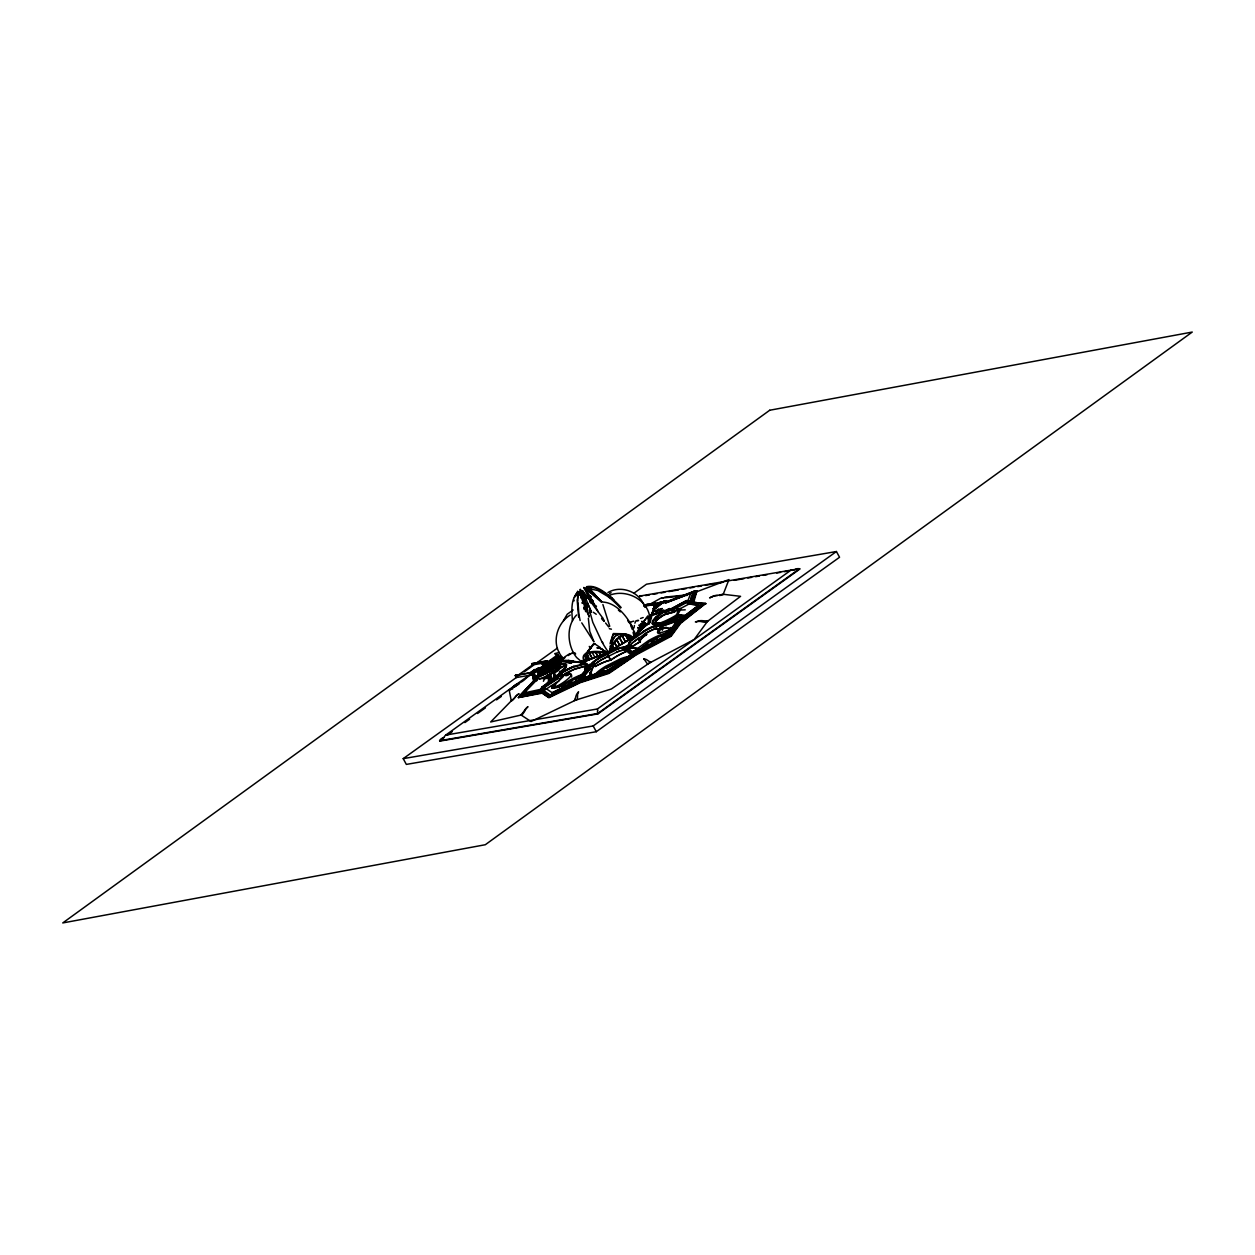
<?xml version="1.0" encoding="UTF-8"?>
<svg xmlns="http://www.w3.org/2000/svg" width="1255" height="1255" viewBox="0 0 1255 1255"><rect width="100%" height="100%" fill="white"/><g stroke="black" fill="none" stroke-linecap="round" stroke-linejoin="round"><path stroke-width="1.5" d="M588.344 618.244L589.74 631.312L593.866 641.509M577.269 595.011L577.3 592.501C570.492 600.078 571.778 611.514 572.453 620.896M578.053 602.604L578.822 613.648A86.438 63.55 74.7 0 0 580.139 620.535M591.607 665.275L590.336 668.586L585.912 670.358L579.841 677.167L579.983 679.661L580.108 677.669L584.312 675.959L590.07 669.307L589.677 667.095L592.329 662.656A20.472 4.22 -28.5 0 1 598.776 657.981L617.005 648.819A20.472 4.22 -28.5 0 1 623.013 647.219L627.422 649.886M585.912 670.358C584.893 666.295 592.47 667.393 591.795 663.362A19.892 4.094 -28.5 0 1 600.486 657.071L607.938 653.071M592.658 666.985L592.642 667.864L593.176 665.887A19.892 4.094 -28.5 0 1 601.867 659.597L618.386 651.361A20.472 4.22 -28.5 0 1 619.782 650.874M652.867 614.605L654.247 614.181A20.472 4.22 -28.5 0 0 661.918 611.044L665.825 610.385M579.104 595.074L579.245 592.282L577.143 600.031L578.665 617.131M577.535 594.101L577.708 591.372L574.476 597.505M585.505 611.452L586.43 604.534M585.85 611.593L586.007 609.553M586.242 611.483L586.807 606.306M602.855 649.87L606.808 652.647L585.85 661.15L586.399 654.796M649.776 622.857L649.212 614.26A24.582 22.778 30.2 0 0 647.062 608.785C640.113 596.047 623.28 590.038 609.773 595.152M574.037 600.91L574.115 600.11M634.01 627.955L634.418 625.508M585.818 659.769L585.96 661.024L606.981 652.992C600.094 650.435 577.347 649.494 584.532 662.091C586.932 661.934 585.144 655.549 585.96 658.53M610.463 645.478L610.401 650.843M585.96 609.82L586.195 607.797M648.098 623.625L650.09 622.009L655.33 603.937L654.624 604.518M629.963 636.552L631.987 637.948L610.322 650.812C609.836 644.239 623.311 627.39 633.21 637.634L610.448 650.545L610.542 646.749M610.024 651.423L610.793 650.968L609.883 649.29L610.024 651.423C612.534 643.297 622.715 629.116 632.708 638.168M610.51 646.027L611.138 651.078M586.148 608.095L586.462 606.087M589.223 659.612C586.116 646.231 586.226 660.742 585.975 656.145M649.29 622.668L655.22 603.137L653.981 604.188M610.118 643.862L610.275 643.031M584.265 609.193L585.505 604.8M584.391 609.663L585.379 606.447M584.673 609.397L584.987 607.906M586.414 606.416L586.822 604.424M610.385 642.372L613.287 633.571L624.739 633.791M611.012 642.168L611.624 639.595M586.132 655.957L586.697 653.73M554.177 678.924L561.361 671.127A20.472 4.22 -28.5 0 0 565.88 666.985L566.366 664.319L563.432 663.471M558.93 674.28L559.714 672.162M565.252 666.217A19.892 4.094 -28.5 0 0 556.922 668.554L558.161 666.311M662.42 630.214L660.585 626.841L657.416 632.285A19.892 4.094 -28.5 0 0 669.684 629.618M658.106 633.555L661.275 628.112A19.892 4.094 -28.5 0 1 662.248 627.265M543.792 688.76L544.325 686.877L562.067 674.484L556.436 676.759L558.553 676.743M555.871 682.955L555.055 685.544L552.467 687.05L563.134 676.68M584.312 607.938L585.222 605.051M541.564 690.564L540.811 689.168L541.925 686.893L555.636 678.155L556.169 676.257L559.369 674.139M541.674 688.791L542.207 686.893M557.738 678.124L558.287 676.241C568.311 671.315 554.82 674.029 562.067 674.484M543.964 690.532L559.118 680.665L559.652 678.767L565.503 673.621A20.472 4.22 -28.5 0 1 573.739 669.448L586.571 665.683M613.083 634.873L612.016 638.199M555.589 682.971L555.055 685.544L552.749 687.05M648.176 616.676C642.434 621.084 637.618 633.869 635.658 635.877L639.595 626.998L647.784 615.938L648.976 623.939L648.364 616.754M585.112 606.714L585.881 605.067M634.905 623.186L635.799 620.896M554.663 667.786L556.875 663.738A19.892 4.094 -28.5 0 0 561.675 661.134M554.867 667.691L557.251 665.197M557.471 668.099L556.028 670.311M563.432 620.723L567.244 614.228L573.159 609.993M552.059 668.68L536.889 675.739L536.105 677.7L536.889 675.739L551.682 669.009L554.286 666.421M535.65 677.873C542.066 675.206 548.702 672.758 553.204 668.288M524.072 693.121L537.077 679.598C537.783 682.516 531.179 679.551 536.685 679.284L536.058 678.155L550.867 671.409L552.341 667.299M546.913 676.241L548.184 675.661L546.96 677.778C546.678 673.747 552.247 675.598 552.624 671.707L554.585 670.813M551.839 673.637L552.624 671.707M553.596 670.045L551.776 672.131M678.657 609.444L676.084 616.064L682.61 616.832M679.222 615.421L678.045 613.695L679.457 610.071M678.124 613.852L680.257 608.408M687.709 601.349L690.689 593.38M689.921 601.302C699.38 580.751 689.246 596.878 690.721 602.525L702.455 603.906L679.802 620.503L668.476 634.936L633.995 653.353L608.314 670.892L580.045 680.1L550.082 694.956L543.258 690.219L520.527 694.894L543.258 690.219M690.909 601.286L694.846 591.183L691.129 601.663L703.584 603.859M692.117 601.631L695.898 591.027L692.776 599.921M692.901 601.223L696.949 590.854L693.686 602.463L693.184 601.741M584.014 607.938L584.626 606.134L579.245 592.282M585.034 606.338L584.359 608.032L585.803 604.69M611.922 641.227L611.279 643.439L612.958 639.548M543.431 681.277L544.545 678.704L547.086 677.559L544.545 678.704M553.549 659.706L550.631 660.208L548.67 663.785L547.447 663.66M549.282 663.346L550.631 660.208M585.614 654.639L585.96 653.824M540.45 691.081L519.79 695.788L542.725 691.05L549.643 695.85L580.265 681.167L579.261 677.402L585.05 670.735L586.838 664.883A20.472 4.22 -28.5 0 0 585.85 663.22L573.77 666.452A19.892 4.094 -28.5 0 0 562.664 672.084L561.973 674.013M584.956 669.009L587.073 667.001L587.105 665.385A20.472 4.22 -28.5 0 0 586.132 663.738L572.641 667.425A20.472 4.22 -28.5 0 0 564.405 671.598L560.295 672.617L562.695 672.586M584.689 606.228L585.395 604.455M611.844 641.195L616.095 635.014M586.273 653.133L593.929 643.313L600.204 647.486M587.466 652.522L587.842 651.455M590.87 597.145L589.097 597.396L590.65 596.721M591.231 600.957L592.752 601.176M589.489 597.804L586.477 597.129L588.564 596.58L591.45 601.929M538.317 692.729L519.052 696.682L535.414 678.892L534.002 671.707L558.491 656.428M523.837 692.713L535.038 680.037L533.391 672.366L557.424 657.385M534.771 680.163L537.03 676.476L551.839 669.731M537.234 676.869L535.21 679.488M550.663 671.017L552.498 668.005L558.789 663.534A20.472 4.22 -28.5 0 0 563.668 660.758M550.867 671.409L552.498 668.005M551.525 669.684L555.322 667.989L557.126 664.397M555.73 667.346L557.236 664.821M556.53 666.091L557.691 664.099M586.273 667.456L586.038 665.715A19.892 4.094 -28.5 0 0 584.752 663.44L579.92 664.413M576.625 595.592L577.928 593.85M584.077 600.549L585.489 599.561M584.767 594.494L580.265 589.426L580.485 592.705M581.096 591.466L584.438 602.886A86.438 16.582 59.1 0 0 586.681 608.189M588.548 650.812L592.988 645.243M586.822 665.997C592.972 661.667 593.395 665.589 587.073 667.001M587.058 667.723L591.34 665.464M572.123 653.463L573.08 652.38L568.217 655.549M588.313 651.063L589.474 649.243M613.224 638.575L614.166 637.352M590.885 647.768L591.497 646.921M662.687 637.54L667.064 631.594L672.649 627.359M662.687 638.842L667.033 632.677M663.613 638.591L669.339 630.81L672.382 628.504M674.939 623.625L666.405 635.438L637.477 650.482L636.63 649.259C633.195 644.741 621.884 651.502 632.3 651.847L633.1 653.039M542.725 691.05L549.439 695.458L580.249 680.477L608.518 671.268L634.199 653.745L668.695 635.312L677.559 622.59M637.618 651.235L669.276 635.218L678.484 622.684L669.48 635.595L634.748 654.137L608.691 671.927L584.14 679.598L549 696.368L542.191 691.882L519.052 696.682M670.06 635.501L681.434 620.911L670.264 635.877L638.685 651.988L608.644 672.194L583.748 679.975L608.848 672.57L638.889 652.38L670.845 635.783L680.336 622.888L705.655 603.388L680.602 623.39L671.127 636.285L635.893 655.047L609.083 673.355L580.343 682.657L548.843 697.764L541.658 692.713L518.315 697.592L541.94 693.215M588.673 650.482L590.132 648.772M652.757 621.492L656.381 617.382A20.472 4.22 -28.5 0 1 662.985 612.691L673.417 609.24M654.718 622.449L657.479 619.405A20.472 4.22 -28.5 0 1 664.083 614.715L674.782 611.765M654.373 623.296L656.898 620.127A19.892 4.094 -28.5 0 1 665.809 613.805L665.887 613.758M564.97 657.667L560.107 660.836L570.35 663.299C572.813 663.315 572.672 659.314 572.657 661.981L576.155 661.95M585.944 667.064A18.103 3.734 -28.5 0 1 585.018 668.272L586.038 667.425A18.684 3.859 -28.5 0 0 586.446 666.829M590.336 668.586L584.046 675.457L584.202 677.967L579.983 679.661M589.285 675.99L592.297 668.554M591.56 669.417L591.701 671.127C588.673 672.115 590.368 678.375 590.211 672.868M584.516 677.214L584.626 675.221L584.438 677.684M579.888 680.79L586.148 677.575L584.673 678.845M590.352 675.19L588.799 676.571M591.231 647.517L590.258 648.411M591.309 647.658L590.368 648.521M585.881 656.741L587.764 660.193M585.693 658.64L585.975 659.785M584.454 660.475L584.94 662.201L586.085 660.805M598.274 648.223L599.764 648.349M592.25 658.295L588.124 651.314M601.051 648.976L602.557 649.463M580.108 677.669L585.865 671.017L588.673 669.888M580.312 678.045L584.532 676.351L585.269 678.61M600.596 654.922L598.792 652.192M585.614 677.182L608.518 670.029L632.834 653.431L608.455 669.903L580.03 679.002L584.752 676.931M585.74 669.307L591.544 665.84M585.709 669.966L589.944 667.597M602.259 649.541L606.918 652.522C601.302 653.165 578.226 649.086 584.94 662.201M584.046 675.457L589.913 668.272M591.042 669.637L593.082 667.707M584.202 677.967L584.94 677.104L580.03 679.002M579.967 678.877L579.716 679.159M616.017 634.983L617.491 634.81L614.981 636.411M592.815 665.934A18.103 3.734 -28.5 0 1 595.215 666.515L596.627 665.605A18.684 3.859 -28.5 0 1 610.118 660.13L611.53 659.455A18.684 3.859 -28.5 0 1 625.978 651.533L627.296 650.718M636.473 635.877L643.266 631.516A19.892 4.094 -28.5 0 1 654.357 625.978L656.475 626.37L652.977 626.418A20.472 4.22 -28.5 0 0 644.756 630.512L643.078 631.485M576.625 614.966C567.009 624.849 567.276 641.132 573.441 652.773A24.582 18.072 74.7 0 0 576.72 657.589L582.822 662.86M520.527 694.894L534.348 680.743M518.315 697.592L534.254 680.43L533.014 683.316M519.256 697.074L533.281 682.124M540.576 689.874L551.714 678.469L550.647 673.229M540.638 690.234L550.71 679.912M545.752 685.214L551.651 678.296L537.752 678.657M548.89 682.861L554.349 677.261L553.141 671.08L554.977 674.468M583.198 600.878L584.501 599.592M636.599 633.916L646.749 624.598M637.524 633.399L646.952 624.629L643.046 621.962M654.294 626.48L657.212 623.782M654.922 626.214C661.04 620.645 656.883 627.296 653.259 626.92A20.472 4.22 -28.5 0 0 645.023 631.03L631.375 640.568M655.141 626.59L658.389 623.892M659.299 624.504C649.133 630.889 670.139 618.244 660.867 625.869M656.255 626.606L659.832 625.178L661.558 625.931L674.359 621.492L676.916 622.558L675.253 623.139L674.641 621.994L677.073 619.735L677.684 620.88L679.394 619.484L680.163 620.88M658.593 624.268L677.135 618.919L679.394 619.484L675.002 623.751M662.546 623.421L656.741 626.888M660.318 626.057L663.299 623.61M662.264 622.919L664.287 623.39M661.62 626.057L664.052 623.798L661.071 626.245M659.236 628.551C663.879 626.261 657.244 630.481 655.816 628.473A19.892 4.094 -28.5 0 0 644.646 634.042L631.689 643.407A20.472 4.22 -28.5 0 0 630.59 644.788M666.311 627.296L662.624 628.755L665.997 627.594C672.005 629.696 664.507 625.869 662.624 628.755L660.914 627.986M674.359 621.492L661.244 626.214L659.534 625.445M663.989 623.672L677.135 618.919M675.253 623.139L679.065 619.797M670.892 627.516L668.366 628.582M676.351 622.762L678.782 620.488L676.79 619.233M676.916 622.558L679.332 620.299M667.111 632.818L671.3 628.692M677.386 623.453L703.38 603.482M678.688 623.076L704.526 603.435L681.638 621.288M593.756 644.458L595.372 644.27M651.8 613.099L654.2 611.154L655.706 611.577L658.42 609.412L660.491 609.93L662.248 608.518L657.981 609.695M593.066 665.746L593.709 665.181A20.472 4.22 -28.5 0 1 600.157 660.522L609.334 655.455M583.638 600.094L584.736 599.184M657.683 623.657L656.443 623.97A20.472 4.22 -28.5 0 1 652.49 624.08L652.992 620.754L655.534 617.601A19.892 4.094 -28.5 0 1 664.428 611.279L662.703 612.189A20.472 4.22 -28.5 0 0 656.114 616.88L652.475 620.99L652.224 623.578A20.472 4.22 -28.5 0 0 656.161 623.453L662.562 622.637M659.361 623.719L657.4 623.155M653.651 607.357L660.287 602.024L662.687 601.976L662.028 603.216L661.667 602.416L665.025 601.506L665.401 602.306M653.73 608.251L661.024 602.4L664.381 601.474L665.009 602.62L666.515 600.925L667.268 602.322M664.585 600.847L653.902 609.161L664.585 600.847L666.515 600.925L665.244 601.882M654.184 609.663L661.463 603.812M651.925 612.613L654.608 610.448L656.679 610.981L658.436 609.569L656.679 610.981L654.169 610.573M654.2 611.154L655.283 611.703L657.981 609.538L660.036 610.056L661.793 608.644M636.803 635.814L630.308 640.866A20.472 4.22 -28.5 0 0 628.677 643.846L631.626 647.36L636.363 648.741L637.854 650.576L633.32 653.102M638.183 638.356L632.897 642.466A19.892 4.094 -28.5 0 0 630.606 645.666M636.583 649.164L648.317 640.74A19.892 4.094 -28.5 0 1 665.997 633.038M571.7 661.73L572.453 661.165L569.613 662.248M677.59 621.162L698.831 605.083L687.724 603.781M677.653 621.288L698.894 605.208L687.787 603.906L687.034 602.792M702.455 603.906L679.802 620.503M632.347 646.702A18.103 3.734 -28.5 0 1 640.379 641.713A18.103 3.734 -28.5 0 1 646.702 634.403L645.227 635.297A18.684 3.859 -28.5 0 0 642.278 637.713M589.709 598.227L588.093 598.243M591.654 602.306L590.54 601.694L590.587 602.839M529.532 675.284L516.291 677.559L515.193 675.535L530.457 672.57L534.583 669.621L538.081 669.009M550.584 661.809L532.371 664.977L531.681 663.707L547.431 660.663L543.305 663.628L546.333 663.095L545.909 662.342L546.333 663.095M532.371 664.977L516.495 676.367L515.805 675.096M633.744 593.333L646.466 584.218L836.426 551.525L839.548 557.267L596.298 731.712L406.338 764.405L403.216 758.648L517.688 676.555M524.041 672.005L533.579 665.166M536.764 662.875L557.424 648.066M546.474 664.805L542.897 665.417L542.207 664.146L546.333 661.197L547.007 662.452A2.981 1.522 54.4 0 0 546.678 663.236M515.193 675.535L530.316 672.931L534.442 669.982L537.469 669.464L537.673 668.256L541.046 667.676M793.16 569.958A3.09 2.949 21.3 0 0 795.168 569.519A7.514 7.138 21.3 0 1 798.196 568.593L799.874 569.048L597.866 713.907L439.768 741.125L440.38 739.587A7.514 7.138 21.3 0 1 442.952 737.862A3.09 2.949 21.3 0 0 444.49 736.544A4.738 4.502 21.3 0 1 445.698 735.101L538.144 668.789M547.007 662.436L557.973 654.561M444.301 737.344L439.548 740.748L597.662 713.53L799.67 568.656L728.48 580.814M447.47 735.069L452.224 731.665M464.883 722.582L469.637 719.178M477.543 713.499L485.465 707.82M496.541 699.866L501.294 696.462M513.97 687.379L518.707 683.975M534.552 672.617L531.383 674.892L530.316 672.931M558.459 655.251L550.647 661.181L558.302 655.753M439.768 741.125L442.921 738.85M562.758 658.499L558.506 656.208L551.792 660.977L556.828 657.62M555.008 659.455L557.346 658.483M556.922 658.342L550.004 660.648M403.216 758.648L593.176 725.955L836.426 551.525M560.295 672.617L561.644 671.629A20.472 4.22 -28.5 0 0 566.146 667.487L566.633 664.821L563.887 663.675M559.856 674.515L556.436 676.759M570.241 615.044C557.926 622.59 552.153 639.987 559.275 652.929A24.582 24.049 -34.8 0 0 562.742 657.745L563.589 658.608M541.658 692.713L548.576 697.262L580.061 682.155L608.816 672.853L639.03 652.506M642.952 647.078L647.8 643.846M591.074 601.757L588.532 597.082M540.811 689.168L543.101 688.54L542.489 687.395L544.607 687.379L545.219 688.524L543.211 689.136L544.623 686.861L544.09 688.76L541.391 688.791M564.342 657.181L569.927 653.541M570.523 663.377L572.641 660.805M573.582 661.84L582.242 662.718L568.578 660.412M556.075 677.512C561.361 677.088 554.992 678.861 556.655 677.151M556.279 677.904L555.902 678.657L557.816 678.249M542.489 687.395L555.902 678.657M542.599 688.87L542.693 687.787M544.325 686.877L558.397 677.873M581.049 663.252L583.434 661.714M544.607 687.379L558.02 678.626M542.113 688.164L544.811 687.756M543.211 689.136L544.231 688.132M551.227 686.328L552.373 685.575M605.898 653.698L606.981 652.992M615.311 649.619A19.892 4.094 -28.5 0 1 623.421 647.455L623.923 647.156M625.21 648.317L623.453 647.455M616.691 652.145A19.892 4.094 -28.5 0 1 624.786 649.996L624.394 649.761A20.472 4.22 -28.5 0 0 621.1 650.466M534.457 680.806L532.795 673.025L557.785 657.385M532.198 673.684L533.94 681.7L532.198 673.684L559.714 656.553M536.261 671.362L532.795 673.025M559.777 656.679L537.297 670.719L538.395 676.335M539.399 676.382L538.175 670.405L560.405 656.553M560.546 656.945L538.175 670.405M560.797 657.024L539.148 670.609L561.581 657.275L540.168 670.703L540.874 674.343M519.037 683.944L509.169 690.093L511.35 701.153M561.722 657.667L540.168 670.703L541.046 674.641M541.172 670.813L562.35 657.526M562.507 657.918L541.219 670.703L541.878 674.406M563.119 657.777L542.348 671.221L563.275 658.169M543.195 671.017L562.35 659.095M560.875 660.397L543.242 670.907M560.107 661.605L544.372 671.409L561.534 660.24M545.235 671.205L560.107 661.856M545.298 671.19L560.154 661.934M560.263 662.248L545.266 671.111M556.059 665.103L546.411 671.613M548.043 670.594L555.824 665.84M548.859 670.405L556.953 665.291M549.031 670.719L556.263 666.452L549.863 670.515M550.019 670.829L553.204 668.837M554.726 670.107L559.463 667.142M564.891 665.464L553.832 672.351L554.867 677.684M558.977 670.154L554.239 673.119L554.945 676.665M564.044 674.61L563.966 674.657A19.892 4.094 -28.5 0 1 575.151 668.978L586.116 665.981A19.892 4.094 -28.5 0 1 586.744 666.06M646.105 623.813L646.702 624.723L648.631 623.798M623.861 647.69L629.037 644.599M621.209 648.113A20.472 4.22 -28.5 0 1 623.296 647.737L629.1 644.741M624.19 647.674L629.304 645.117M631.751 647.298L629.696 645.635L624.41 648.051M631.532 639.925A19.892 4.094 -28.5 0 0 629.32 643.925L632.3 646.968L636.96 648.38L638.936 651.094L633.399 654.42L631.422 651.69L624.645 648.615L629.932 646.105M625.382 648.819L631.014 646.545M626.873 650.216L632.3 646.968M632.034 647.815L627.704 650.404A18.103 3.734 -28.5 0 0 627.171 651.188A18.103 3.734 -28.5 0 0 610.652 660.255A18.103 3.734 -28.5 0 0 595.215 666.515M626.182 651.172L627.782 651.157L624.833 649.996M628.253 652.757L630.01 652.804L627.249 651.471M632.928 652.977L631.422 651.69C632.3 655.157 640.662 650.168 636.96 648.38L636.363 648.741M632.3 651.847L636.63 649.259M632.693 652.271L637.022 649.682L632.708 652.286M632.442 652.961L637.979 649.651M664.366 611.169L666.782 611.405M668.146 613.93L665.056 612.707M650.216 615.53L654.514 614.683A20.472 4.22 -28.5 0 0 662.185 611.546L665.683 610.777L666.531 612.064L687.552 601.255L688.368 602.51L689.67 601.804M562.507 672.021L564.123 671.096A20.472 4.22 -28.5 0 1 572.358 666.907L574.006 666.201M643.815 606.008L647.094 604.126L663.958 602.463M644.348 605.992L647.862 604.471M649.666 604.392L660.852 598.164L683.3 595.827M644.443 634.01L646.121 633.053A20.472 4.22 -28.5 0 1 654.357 628.943L658.059 628.818M629.335 643.941L629.728 645.729M629.665 645.603L630.214 645.352A20.472 4.22 -28.5 0 0 630.088 645.917M635.658 635.877L636.865 635.203M667.44 609.538L671.331 608.863L686.344 600.596L688.901 600.674L687.897 602.055M670.594 610.307L669.778 609.052L665.683 610.777M668.115 610.51L670.625 609.067L671.237 609.946M670.625 609.067L686.422 600.721L688.336 601.161M688.509 602.933L686.705 601.239L671.676 609.475L669.495 608.534L665.856 610.526M647.329 623.28L650.09 622.009M671.331 608.863L672.288 610.354L687.316 602.102M669.495 613.036L673.386 612.377L688.132 604.455M679.316 609.726L680.085 610.84L676.743 609.334L680.681 609.13M606.651 668.335L612.613 665.134M711.758 596.815L709.593 597.882L711.836 596.925A13.193 12.832 -0.7 0 1 717.452 595.623M545.533 677.982L546.647 678.029M546.537 677.998L547.651 678.061M548.639 678.077L547.525 678.014M547.902 674.766L548.561 678.108L549.643 678.092M549.517 678.061L550.631 678.108M550.521 678.077L551.635 678.124M556.859 663.879L558.522 663.017A20.472 4.22 -28.5 0 0 561.801 661.197M663.566 610.228L663.675 610.04A19.892 4.094 -28.5 0 1 653.243 614.323L650.372 614.715M607.938 592.517C619.876 585.442 636.74 590.603 642.968 602.918A24.582 22.402 89.4 0 1 644.003 605.051M609.428 593.537L611.091 592.721M552.231 692.682L580.783 678.986L552.294 692.807L545.972 688.556M542.191 691.882L549.219 696.745L583.952 680.351M555.855 665.683L552.216 667.503M555.557 669.15L557.251 668.209M614.103 664.334L620.001 661.573M551.133 669.386L555.039 667.472M552.498 671.911L556.185 670.107M591.34 602.118L594.258 603.639M548.184 680.085L551.51 678.092M536.356 679.143L535.603 677.747L550.6 670.892M572.139 661.071L572.908 661.824M569.833 662.358L570.743 662.169M536.277 678.531L536.12 679.551M539.305 679.206L551.965 673.433M555.526 666.97L557.534 665.715A20.472 4.22 -28.5 0 1 563.715 663.973L564.64 663.879M557.032 668.35L558.632 667.738A20.472 4.22 -28.5 0 1 564.813 665.997L565.738 665.903M590.274 601.208L591.591 601.929L588.093 596.784M584.61 662.013L584.438 660.036M586.869 666.625L591.795 664.444M585.944 669.684L590.148 667.989M585.05 670.735L585.473 668.805M589.866 668.931L585.865 671.017M579.841 677.167L579.371 679.112M585.693 667.848L586.587 667.487M655.941 626.731L659.832 625.178M666.907 601.506L693.795 591.356M694.846 591.183L667.77 601.867M667.111 601.882L695.898 591.027M665.244 602.98L696.949 590.854M665.323 603.106L690.768 593.505M696.243 591.936L721.594 582.367M723.413 581.677L728.951 579.59L723.021 594.807A21.162 20.598 -0.7 0 1 721.217 595.231A21.9 21.304 -0.7 0 1 719.35 595.498M660.271 616.346L678.265 609.569M640.521 618.464L643.188 617.538M643.846 622.119L645.713 625.57L643.721 622.417M644.301 622.543L643.156 621.915L646.702 624.723M648.976 623.939L646.513 624.692L644.082 622.48M645.823 624.017L644.976 623.139M642.952 628.002L641.587 625.021M641.65 629.351L639.124 625.147M639.736 630.998L638.105 627.484M664.256 624.174L677.073 619.735M661.824 626.433L674.641 621.994M676.288 622.37C680.461 615.907 673.904 620.598 675.739 622.966M675.08 624.441L677.057 623.766L676.147 622.37M512.762 688.854L509.169 690.093A30.104 22.982 47.1 0 0 510.597 689.12A29.947 22.872 47.1 0 0 513.107 686.814A18.637 14.229 47.1 0 1 517.499 683.818A39.705 30.324 47.1 0 0 524.716 679.567L526.253 678.124A32.473 24.802 47.1 0 1 532.481 674.186M555.463 654.153L556.53 653.792M560.797 685.936A19.892 4.094 -28.5 0 1 578.837 675.692L583.434 674.17M629.053 622.464L633.712 621.162M629.477 623.123L630.622 622.762M663.519 597.694L661.95 598.023M588.799 597.004L586.258 597.788L590.666 596.549M657.683 622.888L657.745 622.872A19.892 4.094 -28.5 0 1 652.365 623.045M590.446 596.125L586.148 597.286L590.744 596.533M666.076 601.27L664.115 600.972M662.311 602.447L665.887 601.914M656.224 611.107L660.491 609.93M594.65 593.944L586.603 586.665C596.031 584.752 604.377 592.078 611.326 597.396A96.87 88.321 89.4 0 1 613.836 599.686M588.768 588.171L589.677 587.968M589.568 599.059L583.779 587.56L590.352 590.211M585.379 589.223L588.203 589.881M613.648 634.246L623.97 634.434M523.994 692.98L541.564 689.136M551.933 687.254L560.012 685.418L564.06 688.069M551.714 687.709L559.573 686.799M551.808 687.866L559.652 686.94M551.949 688.273L558.302 687.379M559.369 652.412L554.851 653.604L556.153 654.686M726.786 581.096L639.454 596.125A4.738 1.098 64.4 0 1 640.034 596.282L640.505 596.172A7.514 1.741 64.4 0 1 641.085 595.639L641.776 596.25M645.635 595.592L649.478 594.933M653.337 594.258L657.196 593.599M661.056 592.94L664.915 592.266M668.758 591.607L678.406 589.944M682.265 589.285L686.124 588.626M689.968 587.952L693.827 587.293M697.686 586.634L701.545 585.96M705.404 585.301L715.036 583.638M718.895 582.979L722.755 582.32M734.316 580.328L743.964 578.665M747.823 578.006L751.682 577.331M755.541 576.673L759.385 576.014M763.244 575.355L767.103 574.68M776.751 573.017L780.594 572.358M784.453 571.7L788.313 571.025M555.087 658.2L558.334 657.761M531.681 663.707L546.333 661.197M553.8 660.224L550.867 660.773M545.909 662.342L550.976 661.463M550.537 662.436L550.145 663.33M542.207 664.146L545.705 663.55M537.046 668.695L542.113 667.833M445.698 735.085L597.427 708.965L791.199 570.005A4.738 4.502 21.3 0 1 793.16 569.927M645.996 634.748L645.399 634.826A18.684 3.859 -28.5 0 1 644.631 634.889M588.909 597.255L586.556 597.6L588.799 597.443M636.709 620.645L638.591 620.472L636.865 620.629M653.996 624.159L658.31 623.562A19.892 4.094 -28.5 0 0 676.539 614.903M601.522 601.616L587.418 587.152C597.615 586.399 606.134 594.039 613.57 599.968A96.87 89.795 30.2 0 1 621.147 607.53M589.677 588.799L597.835 590.54L607.514 596.266A86.438 80.116 30.2 0 1 618.072 605.522L620.472 608.079M664.711 597.145L687.128 594.854M649.102 604.33L658.922 603.341M650.294 604.235L658.546 603.545M657.353 604.471L645.76 605.663L657.432 604.596M618.919 634.434L626.072 634.92M560.107 660.836L574.037 661.589M591.074 600.737L592.486 600.816M542.395 692.258L540.011 691.913M572.688 661.856L577.237 661.714M560.812 672.241L563.338 672.209M559.636 674.123L561.864 674.108M555.369 678.155L558.02 678.124M545.219 688.524L541.752 688.917L543.854 688.885M541.376 689.67L543.493 689.654M602.431 601.992C615.154 602.682 624.692 613.711 630.747 623.955A24.582 12.503 54.4 0 1 633.148 629.21L634.952 636.662M568.546 660.412L559.526 660.318L561.691 660.365M590.823 600.267L592.486 600.345M590.572 600.267L592.25 600.345M705.655 603.388L692.65 602.4L691.913 601.255M705.938 603.906L690.721 602.525M678.751 614.605L685.685 615.405M679.143 615.279L686.077 616.236M683.3 618.103L678.139 617.491A19.892 4.094 -28.5 0 0 668.664 622.7M590.98 600.47L592.784 600.737M590.87 600.659L592.674 600.925M609.303 628.677L611.436 629.194M564.326 660.773L568.201 661.761M685.246 609.82L677.355 610.212M676.665 609.208L679.394 609.852M598.4 647.957L596.894 647.784L598.384 648.098M687.034 601.6L688.948 602.039M689.026 602.149L687.113 601.725L689.215 602.541L688.258 601.035M672.021 609.852L669.778 609.052M586.069 597.427L589.081 598.102M626.025 635.077L624.692 634.779M625.461 633.963L626.339 634.167M583.779 587.56L592.125 592.329L601.631 601.6M632.645 648.255L631.783 647.988M652.82 608.612L654.341 609.052M660.287 602.024L662.248 602.322M625.837 634.857L633.21 637.634M623.233 634.387L621.9 634.481M625.68 634.999L628.222 640.019M628.473 635.956L627.233 635.454M630.763 637.258L627.249 635.297M628.128 639.987L625.586 634.967M622.119 635.909L625.492 641.65M625.257 641.697L621.507 634.465M619.672 645.039L616.534 639.281M637.854 650.576L649.008 642.011A19.892 4.094 -28.5 0 1 665.542 634.591M619.531 645.117L616.738 639.972M632.034 651.329L626.684 649.133M631.406 654.498L632.191 654.749M610.542 646.215L612.518 649.4M631.61 655.094L629.43 653.149M568.876 662.013L570.962 662.844M604.69 593.819L606.479 594.446M590.713 600.769L591.732 601.161M590.242 600.972L592.831 602.071M590.352 601.412L593.38 602.855L598.29 612.016M600.972 648.976L602.322 649.557L599.984 647.706M562.742 658.153L556.122 654.545M588.375 591.027L601.396 602.133M569.927 663.001L566.476 660.993M607.012 594.682L611.922 598.023M589.866 601.506L594.274 603.984M590.132 601.992L593.866 604.283M568.421 661.526L566.993 660.742M573.645 652.945L574.492 653.431M587.418 587.152L591.685 589.615M586.603 586.665L589.003 588.109M558.506 656.208L555.447 654.075M593.301 612.252L596.25 614.26M602.792 592.344L605.428 594.039M593.364 602.761L585.85 588.783L588.517 590.572M585.85 588.783L588.187 590.336M592.501 603.043L593.85 603.937M590.995 589.317L591.827 589.897M581.849 660.522L582.791 661.181M590.101 591.685L593.599 594.352M604.581 651.063L606.918 652.522M590.399 591.936L593.458 594.384M595.184 605.255L596.502 606.306M629.367 637.493L630.324 638.324M594.148 594.823L596.188 596.58M618.386 610.103L620.378 611.844M597.96 598.18L601.569 601.741M605.553 622.966L608.706 626.935M630.355 624.3L631.5 625.633M589.066 616.707L582.618 590.823L602.557 617.758M608.565 651.973L607.891 651M608.502 652.459L604.518 646.325A24.582 3.639 63.3 0 1 601.678 641.336L592.799 622.323L589.332 609.82M670.829 609.459L671.441 610.322M664.821 610.73L665.479 611.687M665.025 611.107L665.683 612.064M663.942 610.683L664.852 612.048M663.283 611.012L664.005 612.064M648.992 622.606L648.302 621.335M593.709 641.572L581.755 622.872M627.657 620.519L628.614 621.994M604.392 620.896L602.604 617.852M602.777 619.515L603.89 621.382M601.584 618.37L602.353 619.735M631.736 625.916L632.802 628.002M689.591 601.678L690.423 603.2M688.901 600.674L689.654 602.071M688.399 601.286L689.858 602.18L687.928 603.247L686.705 601.239M662.216 602.102L662.969 603.498M658.044 629.994L659.879 633.367M643.674 622.276L645.635 625.633M642.042 621.366L644.803 626.418L641.807 621.445M640.583 623.657L643.062 627.955M639.234 625.1L641.587 629.414M637.869 627.563L639.846 630.951M638.56 638.356L640.379 641.713L638.826 642.434A18.684 3.859 -28.5 0 0 632.018 646.749M634.136 631.202L635.909 634.685M637.979 638.544L639.689 641.697A18.684 3.859 -28.5 0 1 641.525 638.45M639.313 653.008L637.995 650.968M634.748 654.137L608.471 671.551L584.14 679.598M618.888 636.505L622.621 643.36L618.495 636.222M614.448 642.419L616.88 646.78L614.338 642.544M612.095 645.086L613.883 648.584L612.016 645.258M608 654.985L610.652 660.255L607.906 655.22M598.886 652.067L600.486 655.047M608.314 670.892L608.691 671.927M595.952 652.616L597.757 656.098L595.341 651.784M594.917 657.291L591.999 652.208M589.097 652.506L592.14 658.42M593.835 662.781L595.498 665.95A18.684 3.859 -28.5 0 0 595.137 665.762M586.665 654.42L589.348 659.55M586.101 656.663L587.905 660.146M578.837 675.692L580.673 679.065M570.601 661.056L571.056 662.514M597.866 713.907L597.49 712.542A7.514 1.741 64.4 0 1 597.631 711.24L597.631 710.299M593.176 725.955L596.298 731.712M539.226 670.578L540.403 676.414M536.34 671.864L536.12 671.488A3.938 2.008 54.4 0 1 536.481 670.547M534.583 669.621L535.273 670.892M534.442 669.982L535.54 672.005M537.03 676.476L537.658 677.622C534.457 677.81 536.324 678.5 534.363 679.896L535.414 678.892M534.002 671.707L535.618 679.269M543.509 689.136L544.262 690.532M530.457 672.57L531.147 673.841M589.191 616.754L584.485 606.212M591.246 611.938L582.618 590.823M609.742 626.308L602.886 604.534M587.34 602.855L590.07 608.989A86.438 12.801 63.3 0 0 591.497 612.111M631.783 628.237L632.175 629.273M581.991 597.302L580.579 593.019M584.234 594.995L583.732 593.286M577.708 591.372L578.304 593.395M633.116 632.41L633.571 634.512M582.022 602.51L582.226 603.451M590.305 613.334L590.132 612.205M549.627 673.135L550.725 678.453M548.953 674.719L549.721 678.437M547.949 674.657L548.733 678.422M547.07 675.002L547.729 678.39M581.128 598.117L580.265 589.426M633.744 635.563L633.885 636.834M577.959 601.161L577.3 592.501M571.605 677.041L571.59 675.08L569.629 674.186A19.892 4.094 -28.5 0 0 561.299 676.523M565.848 664.57L565.864 666.531A19.892 4.094 -28.5 0 1 559.777 672.115M560.326 673.778A19.892 4.094 -28.5 0 1 554.192 676.414M557.596 685.967A19.892 4.094 -28.5 0 0 570.931 675.77L570.9 673.809L568.939 672.915A19.892 4.094 -28.5 0 0 564.75 673.778M552.718 678.939A19.892 4.094 -28.5 0 1 557.534 676.571M663.864 624.221A19.892 4.094 -28.5 0 1 677.449 616.221M589.803 672.68A19.892 4.094 -28.5 0 1 590.729 675.535M594.807 674.798A19.892 4.094 -28.5 0 1 605.553 666.311L620.362 658.859A19.892 4.094 -28.5 0 1 629.179 656.726M557.565 658.42A23.892 12.142 54.4 0 1 557.942 658.044M687.222 595.356A21.9 17.805 78.6 0 1 686.469 595.482M681.543 596.737A13.193 10.715 78.6 0 1 683.348 595.968M681.449 596.674A13.193 8.503 71.7 0 1 683.206 596.031M711.758 596.815A13.193 12.754 -65.4 0 1 717.201 595.262A21.9 21.162 -65.4 0 0 720.825 594.729L720.856 594.713A21.162 20.472 -65.4 0 0 722.613 594.211L740.576 596.329L706.283 622.276A21.162 14.338 50.3 0 1 704.824 622.229A21.9 14.825 50.3 0 1 701.78 621.727A13.193 8.926 50.3 0 0 697.309 621.602A27.296 18.496 50.3 0 1 695.395 621.962L695.458 621.9A27.296 22.857 42.7 0 0 697.717 621.225A13.193 11.044 42.7 0 1 702.878 620.707A21.9 18.323 42.7 0 0 706.33 620.817A21.162 17.711 42.7 0 0 708.024 620.645L694.141 639.517L647.533 664.036A21.162 1.381 60.7 0 1 647.031 663.362A21.9 1.412 60.7 0 1 645.823 661.62A13.193 0.863 60.7 0 0 644.27 659.55A27.296 1.773 60.7 0 1 643.768 658.985M643.893 658.906A27.296 8.612 57.5 0 0 645.007 659.126A13.193 4.157 57.5 0 1 647.784 660.459A21.9 6.903 57.5 0 0 649.745 661.73A21.162 6.683 57.5 0 0 650.655 662.169L611.373 688.979L574.351 700.541A21.162 12.236 70.1 0 0 574.931 699.364M574.931 699.349A21.9 12.644 70.1 0 0 575.81 696.65A13.193 7.624 70.1 0 1 577.598 693.027L578.586 691.834L578.116 692.823A13.193 4.659 66.1 0 0 577.535 695.96A21.9 7.75 66.1 0 1 577.394 698.36A21.162 7.483 66.1 0 1 577.206 699.396L531.022 721.547L520.872 714.864A21.178 20.111 -78.8 0 0 522.158 713.546L522.174 713.53A21.9 20.802 -78.8 0 0 524.402 710.55A13.24 12.566 -78.8 0 1 527.979 706.738L528.026 706.722A13.225 11.326 81.9 0 0 524.966 710.55M524.966 710.55A21.884 18.731 81.9 0 1 523.115 713.515A21.162 18.119 81.9 0 1 522.002 714.848L490.658 721.986L511.852 700.274A21.178 18.621 38.7 0 0 513.138 699.239A21.9 19.249 38.7 0 0 515.413 696.792A13.24 11.64 38.7 0 1 519.005 693.795L519.099 693.764A13.225 12.691 15 0 0 515.162 697.247A21.884 21.006 15 0 1 514.299 698.313M512.715 699.976A21.162 20.315 15 0 1 511.695 700.87M514.001 698.674A21.884 21.006 15 0 1 513.044 699.663M537.783 669.841A1.757 0.894 54.4 0 1 537.297 670.186M546.537 663.66A1.757 0.894 54.4 0 1 546.16 663.832A3.938 2.008 54.4 0 0 545.094 664.585M597.6 710.173A4.738 1.098 64.4 0 1 597.443 708.981M621.476 660.883A19.892 4.094 -28.5 0 1 622.904 660.334M601.114 672.037A19.892 4.094 -28.5 0 1 603.733 670.201M672.131 621.633A19.892 4.094 -28.5 0 1 675.331 619.876M667.786 632.865A19.892 4.094 -28.5 0 1 666.389 633.367M563.119 687.05A19.892 4.094 -28.5 0 1 565.832 685.199M568.829 683.348A19.892 4.094 -28.5 0 1 571.982 681.543M575.214 679.881A19.892 4.094 -28.5 0 1 576.814 679.096M578.398 678.375A19.892 4.094 -28.5 0 1 579.936 677.716M651 641.87A19.892 4.094 -28.5 0 1 654.216 640.144M655.832 639.344A19.892 4.094 -28.5 0 1 657.432 638.591M661.997 636.662A19.892 4.094 -28.5 0 1 663.393 636.144M664.726 635.705A19.892 4.094 -28.5 0 1 665.966 635.344M565.848 675.802A19.892 4.094 -28.5 0 1 568.17 675.206M625.131 658.718A19.892 4.094 -28.5 0 0 621.052 660.114L606.243 667.566A19.892 4.094 -28.5 0 0 598.478 673.041M627.375 658.169A19.892 4.094 -28.5 0 1 628.331 658.028M596.721 674.657A19.892 4.094 -28.5 0 1 597.537 673.857M590.493 673.951A19.892 4.094 -28.5 0 1 591.591 674.186M561.487 687.207A19.892 4.094 -28.5 0 1 579.528 676.947M655.549 619.923A19.892 4.094 -28.5 0 1 658.953 617.272M672.57 618.903A19.892 4.094 -28.5 0 1 670.954 619.766M667.738 621.366A19.892 4.094 -28.5 0 1 666.154 622.104M668.837 631.516A19.892 4.094 -28.5 0 1 667.378 632.096M630.873 626.167A23.782 12.095 54.4 0 1 631.343 627.202M644.443 606.165A24.582 22.402 89.4 0 1 644.835 607.31M602.839 642.921A23.782 3.514 63.3 0 1 602.29 641.917M608.204 596.125A86.438 78.814 89.4 0 1 610.777 598.227M575.637 653.949A23.782 17.476 74.7 0 1 575.025 652.961M590.023 647.847A77.308 56.836 74.7 0 1 589.27 646.388M555.745 666.28A19.892 4.094 -28.5 0 1 564.075 663.942M557.44 665.479A20.472 4.22 -28.5 0 1 563.62 663.738M630.7 646.466A19.892 4.094 -28.5 0 1 630.575 646.105M628.959 644.348A20.472 4.22 -28.5 0 1 630.59 641.383M592.611 663.158A20.472 4.22 -28.5 0 1 599.059 658.499L617.287 649.321A20.472 4.22 -28.5 0 1 620.001 648.443M585.018 668.272A18.103 3.734 -28.5 0 1 586.352 667.738M646.702 634.403A18.103 3.734 -28.5 0 1 644.443 634.575M635.924 635.516L635.014 633.838L635.924 635.516M769.723 410.244L62.75 922.943L485.309 844.725L1192.25 332.057L769.723 410.244M631.218 646.921L626.888 649.51L631.218 646.921M628.096 635.799L629.712 639.109L628.049 635.783M675.739 622.558L674.029 621.805L675.739 622.558"/></g></svg>
